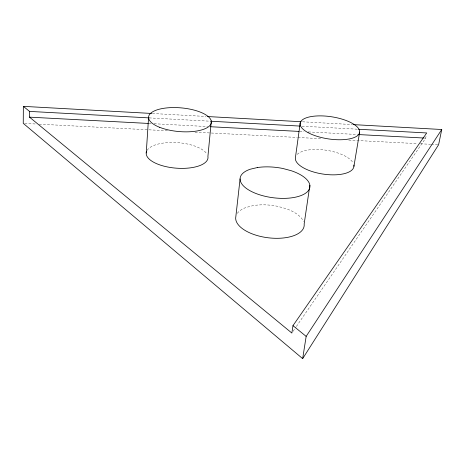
<?xml version="1.0" encoding="UTF-8"?>
<svg xmlns="http://www.w3.org/2000/svg" width="465" height="465" viewBox="0 0 465 465"><rect width="100%" height="100%" fill="white"/><g stroke="black" fill="none" stroke-linecap="round" stroke-linejoin="round"><path stroke-width="0.35" stroke-dasharray="2.33 1.74" d="M296.379 326.482L425.684 138.122L426.202 135.536M293.095 331.266L295.973 327.081M24.697 123.423L36.299 124.021M39.2 124.172L168.952 130.845M195.044 132.188L297.257 137.448M297.978 137.483L321.175 138.68M348.721 140.093L417.582 143.639M420.482 143.784L430.631 144.307M431.357 144.348L437.879 144.679M149.015 123.475L151.189 123.591M154.084 123.742L207.681 126.579M299.663 131.45L304.005 131.682M308.353 131.909L357.602 134.519M424.231 138.047L425.684 138.122M152.427 113.501L206.082 116.465M302.523 121.801L352.557 124.574M149.143 117.895L210.744 121.237M302.064 126.189L357.864 129.218M237.307 213.371A34.48 16.31 7.2 0 1 245.805 207.559L252.733 205.693A34.48 16.31 7.2 0 1 277.89 206.384L285.987 208.64A34.48 16.31 7.2 0 1 303.488 221.491M147.126 150.346A30.981 12.776 4.5 0 1 177.043 142.604A30.981 12.776 4.5 0 1 207.047 154.206M297.187 154.403A29.586 12.026 8.7 0 1 326.604 150.288A29.586 12.026 8.7 0 1 353.208 163.105"/><path stroke-width="0.7" d="M151.7 113.46L23.355 106.357L23.25 123.353L302.663 358.643L438.605 144.72L441.75 129.508L353.284 124.614M358.591 129.258L426.713 132.955L292.973 325.651L291.869 333.062L29.51 117.151L29.562 111.408L23.355 106.357M148.567 117.633L146.202 153.619A30.981 12.776 4.5 0 0 178.537 168.307A30.981 12.776 4.5 0 0 207.913 156.443L211.302 121.04M240.085 178.88L235.674 218.033A34.48 16.31 7.2 0 0 270.735 238.051A34.48 16.31 7.2 0 0 304.156 223.973L309.864 185.273M300.227 122.894L295.467 157.257A29.586 12.026 8.7 0 0 324.186 174.236A29.586 12.026 8.7 0 0 353.871 165.063M302.663 358.643L306.162 336.381L441.75 129.508M353.917 166.336L359.654 132.072M29.51 117.151L148.289 123.434M210.575 126.736L298.937 131.409M359.05 134.594L423.51 138.006M207.535 116.546L301.076 121.725M29.562 111.408L149.143 117.895M210.744 121.237L299.884 126.073M292.973 325.651L306.162 336.381M146.213 152.944A30.981 12.776 4.5 0 1 146.504 151.619M257.331 167.551L250.298 169.208A35.154 15.24 7.3 0 0 252.948 192.219A35.154 15.24 7.3 0 0 304.168 194.097A35.154 15.24 7.3 0 0 291.195 170.707L282.929 168.504A35.154 15.24 7.3 0 0 257.331 167.551M159.629 127.3A31.521 11.887 4.9 0 0 210.889 124.103A31.521 11.887 4.9 0 0 169.429 107.7A31.521 11.887 4.9 0 0 159.629 127.3M308.138 132.682A30.08 11.172 8.7 0 0 358.387 134.827A30.08 11.172 8.7 0 0 323.128 115.942A30.08 11.172 8.7 0 0 308.138 132.682"/></g></svg>
